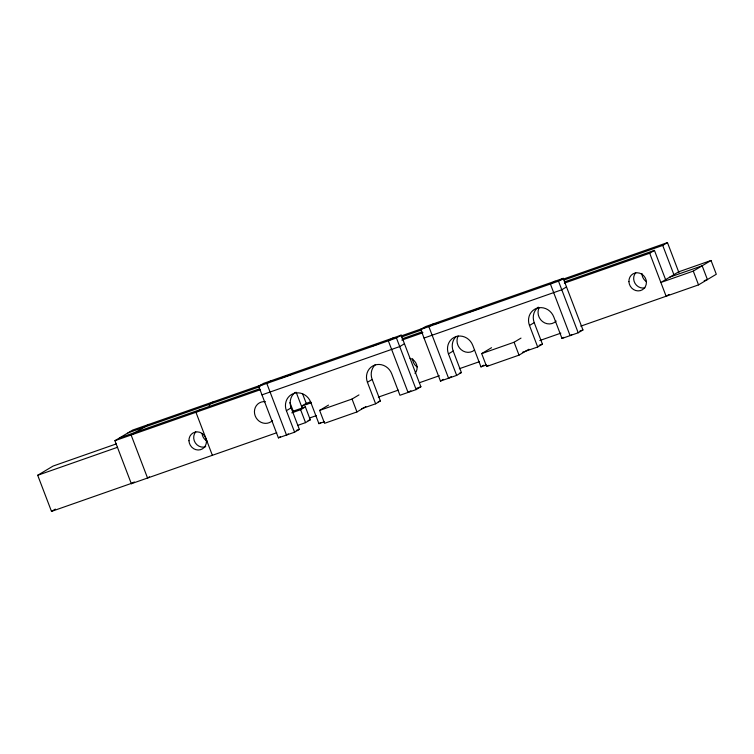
<?xml version="1.0" encoding="UTF-8"?>
<svg xmlns="http://www.w3.org/2000/svg" width="754" height="754" viewBox="0 0 754 754"><rect width="100%" height="100%" fill="white"/><g stroke="black" fill="none" stroke-linecap="round" stroke-linejoin="round"><path stroke-width="1.13" d="M132.525 483.003L51.498 511.401L37.7 475.274L53.1 466.057L116.361 443.88M276.746 432.739L131.337 483.71L114.919 440.694L132.685 430.063L262.552 384.54M148.887 424.379L131.121 435.011L147.548 478.027L149.518 476.848M200.677 409.45L195.946 412.287L212.364 455.303M213.712 401.656L208.971 404.493L209.791 406.642M295.21 392.363A13.845 12.846 59.1 0 0 291.129 407.857L299.347 429.365L294.607 432.193L278.405 437.876L258.688 386.265L263.429 383.428L401.175 335.144L420.883 386.755L416.151 389.592L399.94 395.275L391.731 373.767A13.845 12.846 59.1 0 0 374.653 365.124A13.845 12.846 59.1 0 0 367.424 382.287L375.633 403.795L361.458 408.762M51.498 511.401L55.344 509.101M271.534 380.582L266.793 383.418L286.501 435.039L288.396 433.899M131.337 483.71L134.306 481.938M393.07 337.981L388.338 340.817L408.046 392.429L410.892 390.732M258.688 386.265L396.434 337.971L401.175 335.144M456.283 336.359A13.845 12.846 59.1 0 0 453.192 351.044L461.401 372.551L456.66 375.388L440.459 381.072L420.751 329.451L425.482 326.614L563.229 278.33L582.946 329.95L578.205 332.778L562.003 338.461L553.785 316.953A13.845 12.846 59.1 0 0 536.707 308.311A13.845 12.846 59.1 0 0 529.478 325.474L537.687 346.981L522.418 352.335M294.607 432.193L286.397 410.685L291.129 407.857M433.588 323.777L428.847 326.614L448.564 378.225L451.401 376.529M404.464 343.739L399.724 346.576L261.977 394.86M291.779 412.834L300.62 409.733L305.361 406.896L310.29 419.808L305.549 422.636L297.811 425.35M365.85 406.632L356.962 411.948L324.559 423.314L319.63 410.412L328.508 405.096M367.424 382.287L372.165 379.451A13.845 12.846 59.1 0 1 375.256 364.757M278.405 437.876L280.299 436.745M319.63 410.412L352.043 399.045L358.951 394.917M555.133 281.176L550.392 284.004L570.099 335.624L571.994 334.493M286.397 410.685A13.845 12.846 59.1 0 1 293.617 393.522A13.845 12.846 59.1 0 1 310.705 402.165L318.914 423.673L320.808 422.542M420.751 329.451L558.497 281.167L563.229 278.33M456.66 375.388L448.451 353.88L453.192 351.044M566.518 286.935L561.777 289.772L424.031 338.056M375.633 403.795L380.374 400.958L372.165 379.451M528.893 349.234L519.025 355.143L486.613 366.501L481.683 353.598L491.551 347.698M564.378 283.136L649.694 253.231L654.434 250.394L665.933 280.497M564.105 279.998L662.728 245.436L667.46 242.599L678.958 272.703M529.478 325.474L534.218 322.646A13.845 12.846 59.1 0 1 538.29 307.151M440.459 381.072L443.295 379.366M481.683 353.598L514.096 342.241L521.005 338.103M448.451 353.88A13.845 12.846 59.1 0 1 455.68 336.718A13.845 12.846 59.1 0 1 472.758 345.36L480.967 366.868L483.814 365.162M486.613 366.501L488.583 365.322M537.687 346.981L542.428 344.154L534.218 322.646M562.003 338.461L563.898 337.33M711.041 260.488L678.628 271.845L660.862 282.477L693.275 271.11L711.041 260.488L716.3 274.249L698.534 284.88L580.797 326.152M669.081 294.465L666.121 296.237L649.694 253.231M280.309 378.31L292.514 374.031M370.77 346.604L378.536 343.881M400.742 336.096L424.05 327.924M435.143 324.031L438.479 322.872M469.553 311.977L481.768 307.689M557.762 281.053L667.46 242.599M127.944 432.9L260.026 386.595M401.552 336.991L421.533 329.979M119.65 437.857L259.508 388.828M402.136 338.838L422.117 331.826M564.68 281.855L654.434 250.394M114.919 440.694L260.318 389.724M401.844 340.111L422.928 332.721M37.7 475.274L117.615 447.254M310.657 401.816L306.237 403.362L301.496 406.199L311.44 402.711M669.75 277.161L702.163 265.804L707.412 279.564L704.179 280.705M293.202 411.156L305.361 406.896M309.743 417.942L316.369 415.614M308.075 420.581L310.29 419.808M378.31 397.132L398.291 390.129M419.375 382.74L439.356 375.737M459.337 368.725L479.318 361.722M539.807 340.525L560.853 333.145M296.303 430.43L299.347 429.365M378.188 401.722L380.374 400.958M416.839 388.178L420.883 386.755M459.374 373.268L461.401 372.551M539.157 345.294L542.428 344.154M579.901 331.015L582.946 329.95M318.914 423.673L324.371 421.759M480.967 366.868L486.424 364.955M693.275 271.11L698.534 284.88M662.728 245.436L674.227 275.54M558.497 281.167L578.205 332.778M514.096 342.241L519.025 355.143M396.434 337.971L416.151 389.592M352.043 399.045L356.962 411.948M302.543 393.692L306.642 404.436M296.162 392.221L302.316 408.348M300.62 409.733L305.549 422.636M289.922 402.561L293.617 412.24M205.719 446.707A9.227 8.558 59.1 0 1 195.333 442.9A9.227 8.558 59.1 0 1 195.795 431.769M207.322 441.231A9.227 8.558 59.1 0 1 202.034 433.503M410.053 358.329A9.227 8.558 59.1 0 1 415.011 373.428M417.179 366.925A9.227 8.558 59.1 0 1 412.655 358.763M646.461 281.666A9.227 8.558 59.1 0 1 641.937 273.513M644.934 287.821A9.227 8.558 59.1 0 1 635.075 283.447A9.227 8.558 59.1 0 1 635.754 272.665M556.15 321.053A11.074 10.273 59.1 0 1 542.475 321.524A11.074 10.273 59.1 0 1 539.176 307.509M474.586 349.969A11.074 10.273 59.1 0 1 461.146 349.686A11.074 10.273 59.1 0 1 458.149 335.916M272.552 420.468A11.074 10.273 59.1 0 1 255.201 415.906A11.074 10.273 59.1 0 1 265.38 401.684M188.962 440.741A9.227 8.558 59.1 0 0 202.402 448.884A9.227 8.558 59.1 0 0 201.723 433.192A9.227 8.558 59.1 0 0 188.962 440.741M628.921 281.638A9.227 8.558 59.1 0 0 642.361 289.781A9.227 8.558 59.1 0 0 641.682 274.088A9.227 8.558 59.1 0 0 628.921 281.638"/></g></svg>
